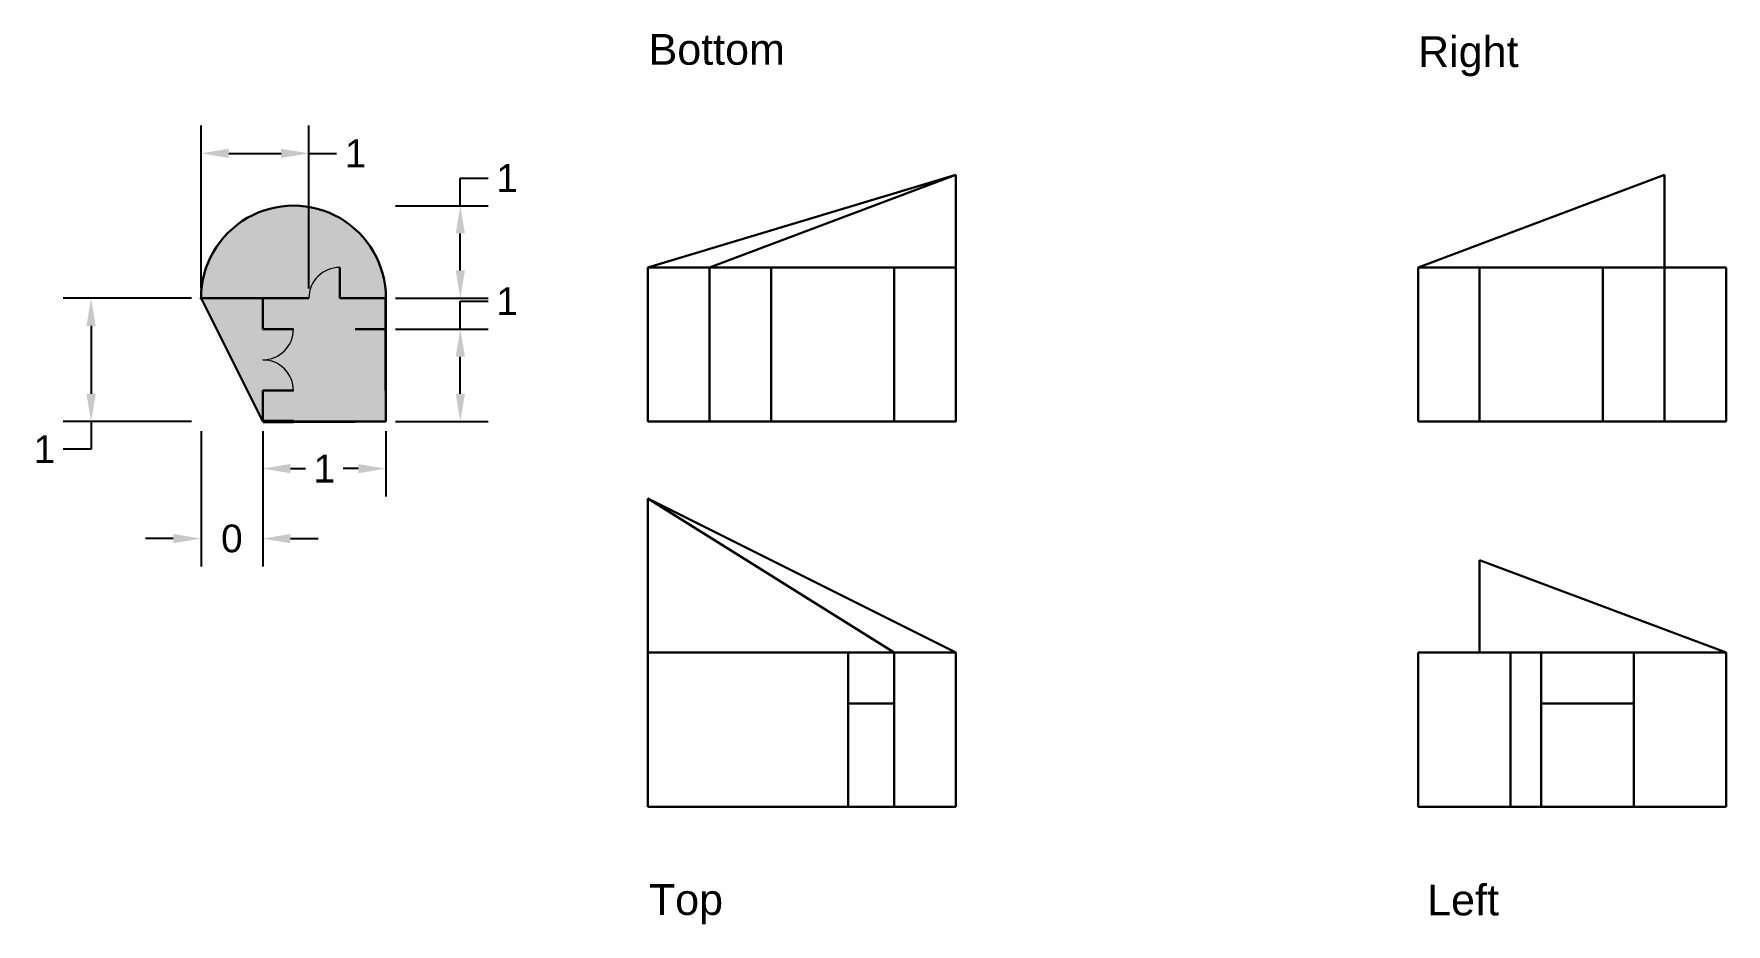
# Model space of a CAD drawing. Header units: inches. Extents: x -1.5 to 9.5, y -3.3 to 2.5.
import ezdxf

# ---------------------------------------------------------------- set-up
doc = ezdxf.new("R2010")
doc.units = ezdxf.units.IN
doc.header["$MEASUREMENT"] = 0
doc.styles.get("Standard").update_dxf_attribs({"font": 'arial.ttf'})
doc.dimstyles.get("Standard").update_dxf_attribs({"dimtxt": 0.18, "dimasz": 0.18, "dimexe": 0.18, "dimexo": 0.0625, "dimgap": 0.09, "dimtad": 0, "dimtih": 1, "dimtoh": 1, "dimdec": 4, "dimzin": 0, "dimdsep": 46, "dimtxsty": 'Standard', "dimcen": 0.09, "dimadec": 0, "dimazin": 0, "dimtfac": 1, "dimtdec": 4, "dimtofl": 0, "dimtmove": 0, "dimatfit": 3, "dimfxl": 1, "dimtolj": 1, "dimtzin": 0, "dimarcsym": 0})

# ---------------------------------------------------------------- blocks, each defined once
blk = doc.blocks.new('*D3')
at = {"color": 0, "linetype": 'ByBlock', "lineweight": -2, "transparency": 16777216}
for p, q in [((0, -0.062), (0, -0.486)), ((0.8, -0.062), (0.8, -0.486)), ((0.18, -0.306), (0.277, -0.306)), ((0.62, -0.306), (0.523, -0.306))]:
    blk.add_line(p, q, dxfattribs=at)
at = {"color": 0, "linetype": 'ByBlock', "lineweight": 30, "transparency": 16777216}
for points in [[(0.18, -0.276), (0.18, -0.336), (0, -0.306)], [(0.62, -0.276), (0.62, -0.336), (0.8, -0.306)]]:
    blk.add_solid(points, dxfattribs=at)
at = {"layer": 'Defpoints', "color": 0, "linetype": 'ByBlock', "lineweight": 30, "transparency": 16777216}
for p in [(0, 0), (0.8, 0), (0.8, -0.306)]:
    blk.add_point(p, dxfattribs=at)
at = {"color": 251, "linetype": 'ByBlock', "lineweight": 0, "true_color": 0x636466, "transparency": 16777216, "insert": (0.4, -0.306), "char_height": 0.18, "attachment_point": 5}
blk.add_mtext('\\A1;1', dxfattribs=at)
blk = doc.blocks.new('*D4')
at = {"color": 0, "linetype": 'ByBlock', "lineweight": -2, "transparency": 16777216}
for p, q in [((1.283, 0.6), (1.283, 0.78)), ((1.283, 0.78), (1.463, 0.78)), ((0.862, 0.6), (1.463, 0.6)), ((1.283, 0.18), (1.283, 0.42)), ((0.862, 0), (1.463, 0))]:
    blk.add_line(p, q, dxfattribs=at)
at = {"color": 0, "linetype": 'ByBlock', "lineweight": 30, "transparency": 16777216}
for points in [[(1.253, 0.42), (1.313, 0.42), (1.283, 0.6)], [(1.253, 0.18), (1.313, 0.18), (1.283, 0)]]:
    blk.add_solid(points, dxfattribs=at)
at = {"layer": 'Defpoints', "color": 0, "linetype": 'ByBlock', "lineweight": 30, "transparency": 16777216}
for p in [(0.8, 0.6), (1.283, 0.6), (0.8, 0)]:
    blk.add_point(p, dxfattribs=at)
at = {"color": 251, "linetype": 'ByBlock', "lineweight": 0, "true_color": 0x636466, "transparency": 16777216, "insert": (1.586, 0.78), "char_height": 0.18, "attachment_point": 5}
blk.add_mtext('\\A1;1', dxfattribs=at)
blk = doc.blocks.new('*D8')
at = {"color": 0, "linetype": 'ByBlock', "lineweight": -2, "transparency": 16777216}
for p, q in [((-0.4, -0.062), (-0.4, -0.94)), ((0, -0.062), (0, -0.94)), ((-0.58, -0.76), (-0.76, -0.76)), ((0.18, -0.76), (0.36, -0.76))]:
    blk.add_line(p, q, dxfattribs=at)
at = {"color": 0, "linetype": 'ByBlock', "lineweight": 30, "transparency": 16777216}
for points in [[(-0.58, -0.73), (-0.58, -0.79), (-0.4, -0.76)], [(0.18, -0.73), (0.18, -0.79), (0, -0.76)]]:
    blk.add_solid(points, dxfattribs=at)
at = {"layer": 'Defpoints', "color": 0, "linetype": 'ByBlock', "lineweight": 30, "transparency": 16777216}
for p in [(-0.4, 0), (0, 0), (0, -0.76)]:
    blk.add_point(p, dxfattribs=at)
at = {"color": 251, "linetype": 'ByBlock', "lineweight": 0, "true_color": 0x636466, "transparency": 16777216, "insert": (-0.2, -0.76), "char_height": 0.18, "attachment_point": 5}
blk.add_mtext('\\A1;0', dxfattribs=at)
blk = doc.blocks.new('*D9')
at = {"color": 0, "linetype": 'ByBlock', "lineweight": -2, "transparency": 16777216}
for p, q in [((-0.463, 0.8), (-1.294, 0.8)), ((-1.114, 0.62), (-1.114, 0.18)), ((-0.463, 0), (-1.294, 0)), ((-1.114, 0), (-1.114, -0.18)), ((-1.114, -0.18), (-1.294, -0.18))]:
    blk.add_line(p, q, dxfattribs=at)
at = {"color": 0, "linetype": 'ByBlock', "lineweight": 30, "transparency": 16777216}
for points in [[(-1.144, 0.62), (-1.084, 0.62), (-1.114, 0.8)], [(-1.144, 0.18), (-1.084, 0.18), (-1.114, 0)]]:
    blk.add_solid(points, dxfattribs=at)
at = {"layer": 'Defpoints', "color": 0, "linetype": 'ByBlock', "lineweight": 30, "transparency": 16777216}
for p in [(-0.4, 0.8), (-1.114, 0), (-0.4, 0)]:
    blk.add_point(p, dxfattribs=at)
at = {"color": 251, "linetype": 'ByBlock', "lineweight": 0, "true_color": 0x636466, "transparency": 16777216, "insert": (-1.417, -0.18), "char_height": 0.18, "attachment_point": 5}
blk.add_mtext('\\A1;1', dxfattribs=at)
blk = doc.blocks.new('*D12')
at = {"color": 0, "linetype": 'ByBlock', "lineweight": -2, "transparency": 16777216}
for p, q in [((1.283, 1.4), (1.283, 1.58)), ((1.283, 1.58), (1.463, 1.58)), ((0.862, 1.4), (1.463, 1.4)), ((1.283, 0.98), (1.283, 1.22)), ((0.862, 0.8), (1.463, 0.8))]:
    blk.add_line(p, q, dxfattribs=at)
at = {"color": 0, "linetype": 'ByBlock', "lineweight": 30, "transparency": 16777216}
for points in [[(1.253, 1.22), (1.313, 1.22), (1.283, 1.4)], [(1.253, 0.98), (1.313, 0.98), (1.283, 0.8)]]:
    blk.add_solid(points, dxfattribs=at)
at = {"layer": 'Defpoints', "color": 0, "linetype": 'ByBlock', "lineweight": 30, "transparency": 16777216}
for p in [(0.8, 1.4), (1.283, 1.4), (0.8, 0.8)]:
    blk.add_point(p, dxfattribs=at)
at = {"color": 251, "linetype": 'ByBlock', "lineweight": 0, "true_color": 0x636466, "transparency": 16777216, "insert": (1.586, 1.58), "char_height": 0.18, "attachment_point": 5}
blk.add_mtext('\\A1;1', dxfattribs=at)
blk = doc.blocks.new('*D18')
at = {"color": 0, "linetype": 'ByBlock', "lineweight": -2, "transparency": 16777216}
for p, q in [((-0.4, 0.863), (-0.4, 1.92)), ((0.3, 0.863), (0.3, 1.92)), ((-0.22, 1.74), (0.12, 1.74)), ((0.3, 1.74), (0.48, 1.74))]:
    blk.add_line(p, q, dxfattribs=at)
at = {"color": 0, "linetype": 'ByBlock', "lineweight": 30, "transparency": 16777216}
for points in [[(-0.22, 1.77), (-0.22, 1.71), (-0.4, 1.74)], [(0.12, 1.77), (0.12, 1.71), (0.3, 1.74)]]:
    blk.add_solid(points, dxfattribs=at)
at = {"layer": 'Defpoints', "color": 0, "linetype": 'ByBlock', "lineweight": 30, "transparency": 16777216}
for p in [(0.3, 1.74), (-0.4, 0.8), (0.3, 0.8)]:
    blk.add_point(p, dxfattribs=at)
at = {"color": 251, "linetype": 'ByBlock', "lineweight": 5, "true_color": 0x636466, "transparency": 16777216, "insert": (0.603, 1.74), "char_height": 0.18, "attachment_point": 5}
blk.add_mtext('\\A1;1', dxfattribs=at)

msp = doc.modelspace()

# ---------------------------------------------------------------- hatches: boundary and pattern name
at = {"linetype": 'ByBlock', "lineweight": 30, "true_color": 0x991b1e, "transparency": 33554457}
h = msp.add_hatch(color=244, dxfattribs=at)
h.dxf.hatch_style = 1
h.set_gradient(color1=(102, 43, 15), color2=(99, 100, 102))
h.paths.add_polyline_path([(-0.4, 0.8), (0, 0.8), (0.3, 0.8, -0.41351), (0.5, 1), (0.5, 0.8), (0.6, 0.8), (0.8, 0.8, 1.001251)])
h = msp.add_hatch(color=244, dxfattribs=at)
h.set_gradient(color1=(102, 43, 15), color2=(99, 100, 102))
h.paths.add_polyline_path([(0.8, 0.6), (0.8, 0.8), (0.6, 0.8), (0.5, 0.8), (0.5, 1, 0.41351), (0.3, 0.8), (0, 0.8), (0, 0.6), (0.2, 0.6, -0.414214), (0, 0.4, -0.413894), (0.199, 0.2), (0, 0.2), (0, 0), (0.2, 0), (0.6, 0), (0.8, 0), (0.8, 0.2)])
h.paths.add_polyline_path([(0.2, 0.6), (0, 0.6), (0, 0.8), (-0.4, 0.8), (0, 0), (0, 0.2), (0.199, 0.2, 0.414429), (0, 0.4, 0.414749)])

# ---------------------------------------------------------------- linework, layer by layer
at = {"color": 18, "linetype": 'ByBlock', "lineweight": 30, "true_color": 0x000000}
for p, q in [((2.5, 1), (4.5, 1.6)), ((2.9, 1), (4.5, 1.6)), ((4.5, 1), (4.5, 1.6)), ((9.1, 1.6), (7.5, 1)), ((9.1, 1), (9.1, 1.6)), ((2.5, 0), (2.5, 1)), ((2.5, 1), (2.9, 1)), ((4.1, 1), (2.9, 1)), ((2.9, 1), (2.9, 0)), ((3.3, 0), (3.3, 1)), ((4.5, 1), (4.1, 1)), ((4.5, 0), (4.5, 1)), ((8.7, 1), (7.5, 1)), ((7.5, 1), (7.5, 0)), ((7.5, 1), (9.1, 1)), ((7.9, 0), (7.9, 1)), ((9.1, 1), (8.7, 1)), ((9.1, 0), (9.1, 1)), ((9.1, 1), (9.5, 1)), ((9.5, 0), (9.5, 1)), ((0.6, 0.8), (0.5, 0.8)), ((2.9, 0), (2.5, 0)), ((9.5, 0), (9.1, 0)), ((2.5, -1.5), (2.5, -0.5)), ((2.5, -0.5), (4.5, -1.5)), ((4.1, -1.5), (2.5, -0.5)), ((7.9, -1.5), (7.9, -0.9)), ((9.5, -1.5), (7.9, -0.9)), ((2.5, -1.5), (2.5, -2.5)), ((2.5, -1.5), (4.1, -1.5)), ((3.8, -2.5), (3.8, -1.5)), ((4.1, -2.5), (4.1, -1.5)), ((4.1, -1.5), (4.5, -1.5)), ((4.5, -2.5), (4.5, -1.5)), ((7.5, -1.5), (7.5, -2.5)), ((7.5, -1.5), (9.1, -1.5)), ((8.1, -2.5), (8.1, -1.5)), ((8.3, -2.5), (8.3, -1.5)), ((8.3, -1.5), (8.3, -1.83)), ((8.9, -2.5), (8.9, -1.5)), ((9.1, -1.5), (9.5, -1.5)), ((9.5, -2.5), (9.5, -1.5)), ((3.8, -1.83), (4.1, -1.83)), ((8.3, -1.83), (8.9, -1.83)), ((2.5, -2.5), (3.5, -2.5)), ((3.5, -2.5), (3.8, -2.5)), ((3.8, -2.5), (4.1, -2.5)), ((4.5, -2.5), (4.1, -2.5)), ((7.5, -2.5), (8.1, -2.5)), ((8.1, -2.5), (8.3, -2.5)), ((8.3, -2.5), (8.9, -2.5)), ((8.9, -2.5), (9.1, -2.5)), ((9.5, -2.5), (9.1, -2.5))]:
    msp.add_line(p, q, dxfattribs=at)
at = {"color": 18, "lineweight": 30, "true_color": 0x000000}
for p, q in [((0.5, 0.8), (0.5, 1)), ((0, 0.8), (-0.4, 0.8)), ((-0.4, 0.8), (0, 0)), ((0, 0.8), (0, 0.6)), ((0, 0.8), (0.3, 0.8)), ((0, 0.6), (0.2, 0.6)), ((0, 0.2), (0, 0)), ((0, 0.2), (0.2, 0.2)), ((0.8, 0.2), (0.8, 0))]:
    msp.add_line(p, q, dxfattribs=at)
at = {"color": 18, "lineweight": 35, "true_color": 0x000000}
msp.add_line((0.8, 0.6), (0.8, 0.8), dxfattribs=at)
at = {"color": 143, "lineweight": 35, "true_color": 0x7aafdf}
msp.add_line((0.8, 0.2), (0.8, 0.6), dxfattribs=at)
at = {"color": 18, "linetype": 'ByBlock', "lineweight": 30, "true_color": 0x000000}
for points in [[(2.9, 0), (3.3, 0), (3.7, 0), (4.5, 0), (4.1, 0), (4.1, 1)], [(7.5, 0), (7.9, 0), (8.3, 0), (9.1, 0), (8.7, 0), (8.7, 1)]]:
    msp.add_lwpolyline(points, dxfattribs=at)
at = {"color": 18, "lineweight": 30, "true_color": 0x000000}
for points in [[(0.6, 0.8), (0.8, 0.8)], [(0.6, 0.6), (0.8, 0.6)], [(0, 0), (0.2, 0)], [(0.6, 0), (0.8, 0)]]:
    msp.add_lwpolyline(points, dxfattribs=at)
at = {"lineweight": 50}
msp.add_lwpolyline([(0, 0), (0.2, 0)], dxfattribs=at)
at = {"color": 143, "lineweight": 35, "true_color": 0x7aafdf}
msp.add_lwpolyline([(0.2, 0), (0.6, 0)], dxfattribs=at)
at = {"color": 18, "linetype": 'ByBlock', "lineweight": 30, "true_color": 0x000000}
msp.add_arc((0.2, 0.801), 0.6, 359.9284, 180.0716, dxfattribs=at)
at = {"color": 18, "lineweight": 20, "true_color": 0x000000}
msp.add_arc((0.5, 0.8), 0.2, 90.0019, 180.0019, dxfattribs=at)
at = {"color": 18, "lineweight": 0, "true_color": 0x000000}
for centre, start, end in [((0, 0.6), 270, 0), ((0, 0.2), 359.8952, 89.8952)]:
    msp.add_arc(centre, 0.2, start, end, dxfattribs=at)
at = {"color": 18, "linetype": 'ByBlock', "lineweight": 30, "true_color": 0x000000}
msp.add_point((-0.4, 0.8), dxfattribs=at)

# ---------------------------------------------------------------- texts
at = {"color": 18, "linetype": 'ByBlock', "lineweight": 30, "true_color": 0x000000, "char_height": 0.2, "attachment_point": 1}
for s, width, insert in [('Bottom ', 2.50065, (2.505, 2.515)), ('Right', 2.49359, (7.5, 2.5)), ('Top', 1.50512, (2.507, -3.002)), ('Left', 1.42148, (7.559, -3.005))]:
    msp.add_mtext_dynamic_manual_height_columns(s, width=width, gutter_width=1, heights=[0], dxfattribs=dict(at, insert=insert))

# ---------------------------------------------------------------- dimensions: what is measured, and where the dimension line sits
at = {"color": 251, "linetype": 'ByBlock', "lineweight": 5, "true_color": 0x636466}
dim = msp.add_linear_dim(base=(0.3, 1.74), p1=(-0.4, 0.8), p2=(0.3, 0.8), dimstyle='Standard', override={"dimdec": 0, "dimclrt": 251}, dxfattribs=at)
dim.commit()
dim.dimension.update_dxf_attribs({"geometry": '*D18', "text_midpoint": (0.603, 1.74)})
at = {"color": 251, "linetype": 'ByBlock', "lineweight": 0, "true_color": 0x636466}
for base, p1, p2, picture, middle in [((1.283, 1.4), (0.8, 0.8), (0.8, 1.4), '*D12', (1.586, 1.58)), ((1.283, 0.6), (0.8, 0), (0.8, 0.6), '*D4', (1.586, 0.78)), ((-1.114, 0), (-0.4, 0.8), (-0.4, 0), '*D9', (-1.417, -0.18))]:
    dim = msp.add_linear_dim(base=base, p1=p1, p2=p2, angle=90, dimstyle='Standard', override={"dimdec": 0, "dimclrt": 251}, dxfattribs=at)
    dim.commit()
    dim.dimension.update_dxf_attribs({"geometry": picture, "text_midpoint": middle})
for base, p1, p2, picture, middle in [((0, -0.76), (-0.4, 0), (0, 0), '*D8', (-0.2, -0.76)), ((0.8, -0.306), (0, 0), (0.8, 0), '*D3', (0.4, -0.306))]:
    dim = msp.add_linear_dim(base=base, p1=p1, p2=p2, dimstyle='Standard', override={"dimdec": 0, "dimclrt": 251}, dxfattribs=at)
    dim.commit()
    dim.dimension.update_dxf_attribs({"geometry": picture, "text_midpoint": middle})

doc.saveas('drawing.dxf')
